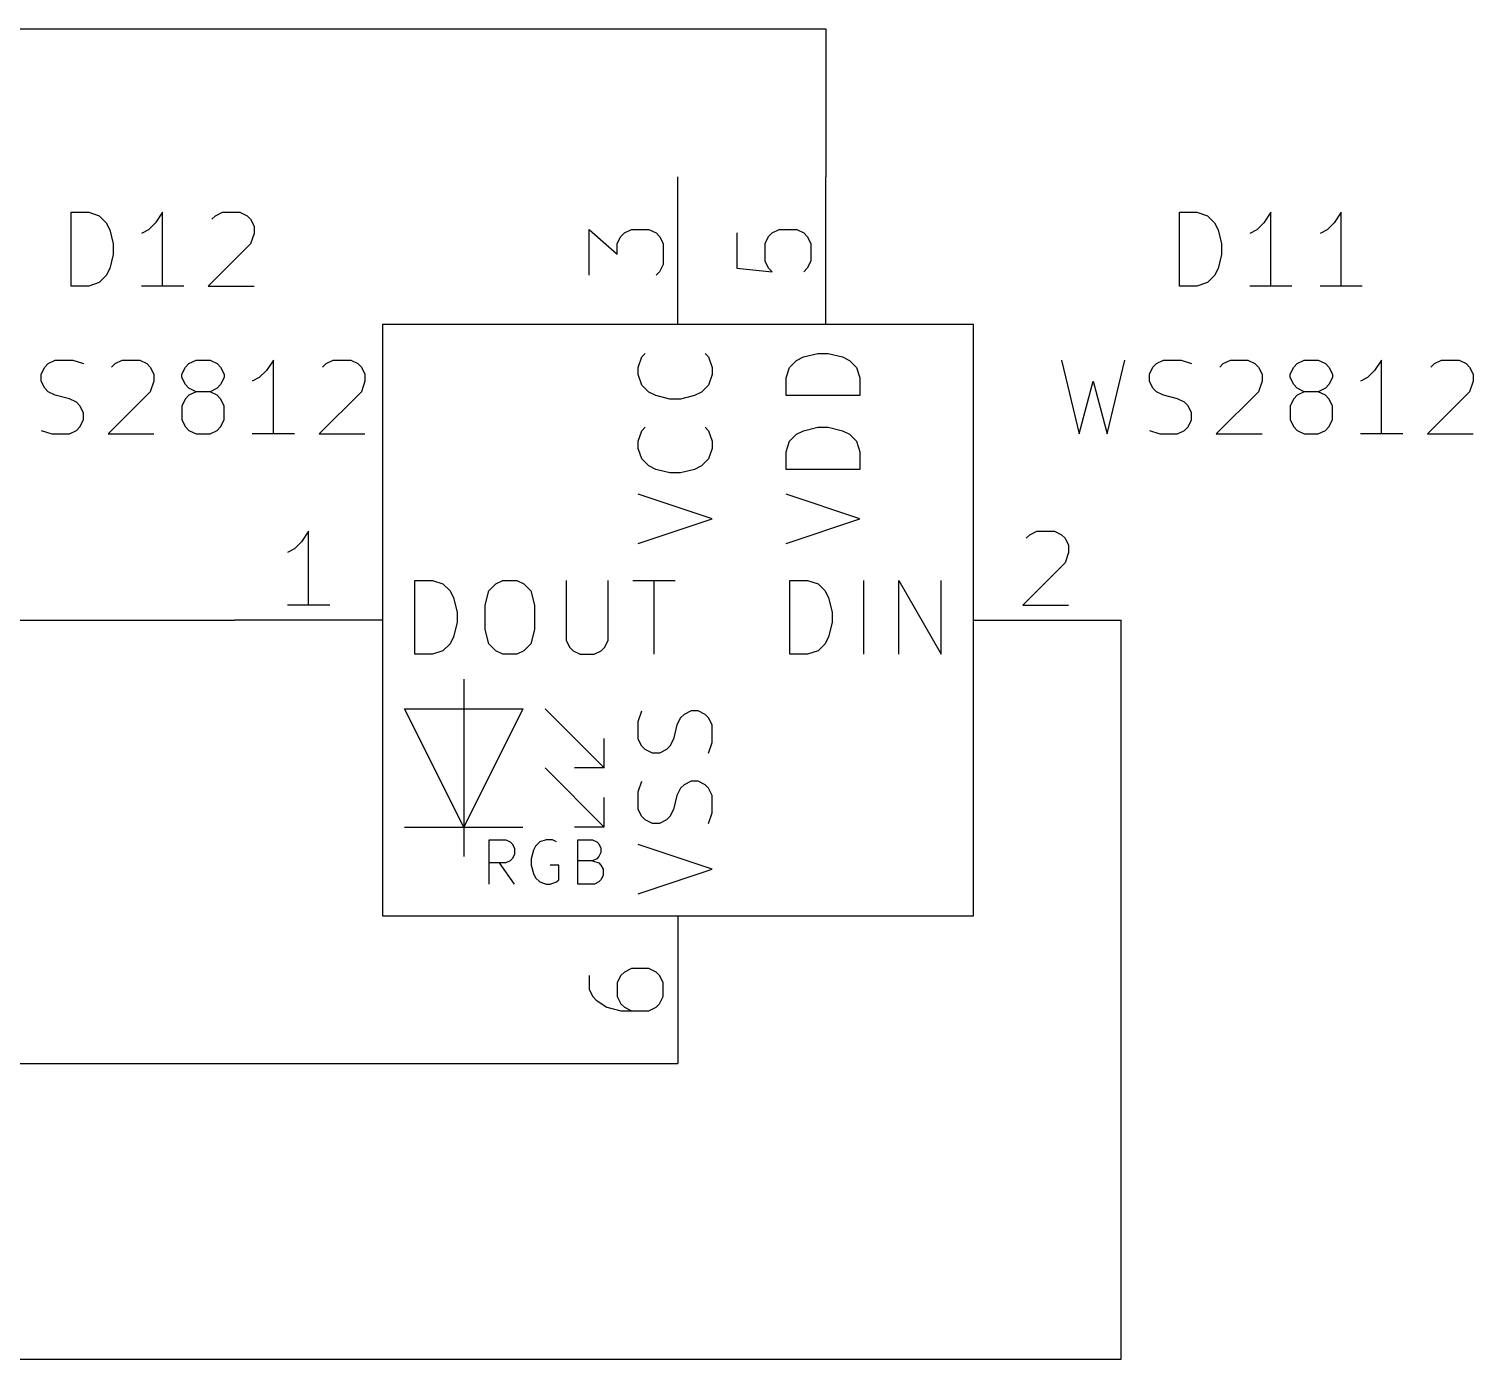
# Model space of a CAD drawing. Extents: x 0.4 to 11.3, y -7.9 to -0.4.
# Drawn here: x 4.711 to 5.688, y -5.75 to -4.85 of the extents above; entities that cross this region are included whole.
import ezdxf

# ---------------------------------------------------------------- set-up
doc = ezdxf.new("R2010")
doc.units = 0
doc.header["$MEASUREMENT"] = 0
for name, color, linetype in [('CYAN2', 4, 'CONTINUOUS'), ('GREEN3', 91, 'CONTINUOUS'), ('LYELLOW', 51, 'CONTINUOUS'), ('RED2', 1, 'CONTINUOUS'), ('RED3', 11, 'CONTINUOUS')]:
    doc.layers.add(name, color=color, linetype=linetype)

msp = doc.modelspace()

# ---------------------------------------------------------------- linework, layer by layer
at = {"layer": 'CYAN2', "linetype": 'CONTINUOUS'}
for p, q in [((4.73928, -5.02404), (4.73928, -4.97404)), ((4.73928, -4.97404), (4.75119, -4.97404)), ((4.73928, -5.02404), (4.73928, -4.97404)), ((4.73928, -4.97404), (4.75119, -4.97404)), ((4.75119, -4.97404), (4.75833, -4.97642)), ((4.75119, -4.97404), (4.75833, -4.97642)), ((4.80119, -4.97404), (4.79643, -4.98119)), ((4.80119, -4.97404), (4.79643, -4.98119)), ((4.80119, -5.02404), (4.80119, -4.97404)), ((4.80119, -5.02404), (4.80119, -4.97404)), ((4.8369, -4.97642), (4.84167, -4.97404)), ((4.8369, -4.97642), (4.84167, -4.97404)), ((4.84167, -4.97404), (4.85357, -4.97404)), ((4.84167, -4.97404), (4.85357, -4.97404)), ((4.85357, -4.97404), (4.85833, -4.97642)), ((4.85357, -4.97404), (4.85833, -4.97642)), ((5.48928, -5.02404), (5.48928, -4.97404)), ((5.48928, -4.97404), (5.50119, -4.97404)), ((5.48928, -5.02404), (5.48928, -4.97404)), ((5.48928, -4.97404), (5.50119, -4.97404)), ((5.50119, -4.97404), (5.50833, -4.97642)), ((5.50119, -4.97404), (5.50833, -4.97642)), ((5.55119, -4.97404), (5.54643, -4.98119)), ((5.55119, -4.97404), (5.54643, -4.98119)), ((5.55119, -5.02404), (5.55119, -4.97404)), ((5.55119, -5.02404), (5.55119, -4.97404)), ((5.59881, -4.97404), (5.59405, -4.98119)), ((5.59881, -4.97404), (5.59405, -4.98119)), ((5.59881, -5.02404), (5.59881, -4.97404)), ((5.59881, -5.02404), (5.59881, -4.97404)), ((4.75833, -4.97642), (4.76309, -4.98119)), ((4.75833, -4.97642), (4.76309, -4.98119)), ((4.76309, -4.98119), (4.76548, -4.98594)), ((4.76309, -4.98119), (4.76548, -4.98594)), ((4.79643, -4.98119), (4.79167, -4.98594)), ((4.79643, -4.98119), (4.79167, -4.98594)), ((4.83452, -4.9788), (4.8369, -4.97642)), ((4.83452, -4.9788), (4.8369, -4.97642)), ((4.85833, -4.97642), (4.86071, -4.9788)), ((4.85833, -4.97642), (4.86071, -4.9788)), ((4.86071, -4.9788), (4.86309, -4.98356)), ((4.86071, -4.9788), (4.86309, -4.98356)), ((4.86309, -4.98356), (4.86309, -4.98833)), ((4.86309, -4.98356), (4.86309, -4.98833)), ((5.50833, -4.97642), (5.51309, -4.98119)), ((5.50833, -4.97642), (5.51309, -4.98119)), ((5.51309, -4.98119), (5.51548, -4.98594)), ((5.51309, -4.98119), (5.51548, -4.98594)), ((5.54643, -4.98119), (5.54167, -4.98594)), ((5.54643, -4.98119), (5.54167, -4.98594)), ((5.59405, -4.98119), (5.58928, -4.98594)), ((5.59405, -4.98119), (5.58928, -4.98594)), ((4.76548, -4.98594), (4.76785, -4.99547)), ((4.76548, -4.98594), (4.76785, -4.99547)), ((4.79167, -4.98594), (4.78691, -4.98833)), ((4.79167, -4.98594), (4.78691, -4.98833)), ((4.86309, -4.98833), (4.86071, -4.99547)), ((4.86309, -4.98833), (4.86071, -4.99547)), ((5.51548, -4.98594), (5.51785, -4.99547)), ((5.51548, -4.98594), (5.51785, -4.99547)), ((5.54167, -4.98594), (5.53691, -4.98833)), ((5.54167, -4.98594), (5.53691, -4.98833)), ((5.58928, -4.98594), (5.58452, -4.98833)), ((5.58928, -4.98594), (5.58452, -4.98833)), ((4.76785, -5.00261), (4.76548, -5.01213)), ((4.76785, -5.00261), (4.76548, -5.01213)), ((4.76785, -4.99547), (4.76785, -5.00261)), ((4.76785, -4.99547), (4.76785, -5.00261)), ((4.86071, -4.99547), (4.83214, -5.02404)), ((4.86071, -4.99547), (4.83214, -5.02404)), ((5.51785, -5.00261), (5.51548, -5.01213)), ((5.51785, -5.00261), (5.51548, -5.01213)), ((5.51785, -4.99547), (5.51785, -5.00261)), ((5.51785, -4.99547), (5.51785, -5.00261)), ((4.76548, -5.01213), (4.76309, -5.0169)), ((4.76548, -5.01213), (4.76309, -5.0169)), ((5.51548, -5.01213), (5.51309, -5.0169)), ((5.51548, -5.01213), (5.51309, -5.0169)), ((4.75833, -5.02166), (4.75119, -5.02404)), ((4.75833, -5.02166), (4.75119, -5.02404)), ((4.76309, -5.0169), (4.75833, -5.02166)), ((4.76309, -5.0169), (4.75833, -5.02166)), ((5.50833, -5.02166), (5.50119, -5.02404)), ((5.50833, -5.02166), (5.50119, -5.02404)), ((5.51309, -5.0169), (5.50833, -5.02166)), ((5.51309, -5.0169), (5.50833, -5.02166)), ((4.75119, -5.02404), (4.73928, -5.02404)), ((4.75119, -5.02404), (4.73928, -5.02404)), ((4.81548, -5.02404), (4.78691, -5.02404)), ((4.81548, -5.02404), (4.78691, -5.02404)), ((4.83214, -5.02404), (4.86309, -5.02404)), ((4.83214, -5.02404), (4.86309, -5.02404)), ((5.50119, -5.02404), (5.48928, -5.02404)), ((5.50119, -5.02404), (5.48928, -5.02404)), ((5.56548, -5.02404), (5.53691, -5.02404)), ((5.56548, -5.02404), (5.53691, -5.02404)), ((5.61309, -5.02404), (5.58452, -5.02404)), ((5.61309, -5.02404), (5.58452, -5.02404)), ((5.12313, -5.07905), (5.12551, -5.0719)), ((5.12313, -5.07905), (5.12551, -5.0719)), ((5.12551, -5.0719), (5.12789, -5.06952)), ((5.12551, -5.0719), (5.12789, -5.06952)), ((5.16837, -5.06952), (5.17075, -5.0719)), ((5.16837, -5.06952), (5.17075, -5.0719)), ((5.17075, -5.0719), (5.17313, -5.07905)), ((5.17075, -5.0719), (5.17313, -5.07905)), ((5.23028, -5.07428), (5.23504, -5.0719)), ((5.23028, -5.07428), (5.23504, -5.0719)), ((5.23504, -5.0719), (5.24456, -5.06952)), ((5.23504, -5.0719), (5.24456, -5.06952)), ((5.24456, -5.06952), (5.2517, -5.06952)), ((5.24456, -5.06952), (5.2517, -5.06952)), ((5.2517, -5.06952), (5.26122, -5.0719)), ((5.2517, -5.06952), (5.26122, -5.0719)), ((5.26122, -5.0719), (5.26599, -5.07428)), ((5.26122, -5.0719), (5.26599, -5.07428)), ((4.71905, -5.08356), (4.72143, -5.0788)), ((4.71905, -5.08356), (4.72143, -5.0788)), ((4.72143, -5.0788), (4.72381, -5.07642)), ((4.72143, -5.0788), (4.72381, -5.07642)), ((4.72381, -5.07642), (4.72857, -5.07404)), ((4.72381, -5.07642), (4.72857, -5.07404)), ((4.72857, -5.07404), (4.74047, -5.07404)), ((4.72857, -5.07404), (4.74047, -5.07404)), ((4.74047, -5.07404), (4.74762, -5.07642)), ((4.74047, -5.07404), (4.74762, -5.07642)), ((4.76667, -5.0788), (4.76904, -5.07642)), ((4.76667, -5.0788), (4.76904, -5.07642)), ((4.76904, -5.07642), (4.77381, -5.07404)), ((4.76904, -5.07642), (4.77381, -5.07404)), ((4.77381, -5.07404), (4.78571, -5.07404)), ((4.77381, -5.07404), (4.78571, -5.07404)), ((4.78571, -5.07404), (4.79047, -5.07642)), ((4.78571, -5.07404), (4.79047, -5.07642)), ((4.79047, -5.07642), (4.79285, -5.0788)), ((4.79047, -5.07642), (4.79285, -5.0788)), ((4.79285, -5.0788), (4.79524, -5.08356)), ((4.79285, -5.0788), (4.79524, -5.08356)), ((4.81428, -5.08356), (4.81666, -5.0788)), ((4.81428, -5.08356), (4.81666, -5.0788)), ((4.81666, -5.0788), (4.81904, -5.07642)), ((4.81666, -5.0788), (4.81904, -5.07642)), ((4.81904, -5.07642), (4.82381, -5.07404)), ((4.81904, -5.07642), (4.82381, -5.07404)), ((4.82381, -5.07404), (4.83333, -5.07404)), ((4.82381, -5.07404), (4.83333, -5.07404)), ((4.83333, -5.07404), (4.83809, -5.07642)), ((4.83333, -5.07404), (4.83809, -5.07642)), ((4.83809, -5.07642), (4.84047, -5.0788)), ((4.83809, -5.07642), (4.84047, -5.0788)), ((4.84047, -5.0788), (4.84285, -5.08356)), ((4.84047, -5.0788), (4.84285, -5.08356)), ((4.87143, -5.08119), (4.86666, -5.08594)), ((4.87143, -5.08119), (4.86666, -5.08594)), ((4.87619, -5.07404), (4.87143, -5.08119)), ((4.87619, -5.07404), (4.87143, -5.08119)), ((4.87619, -5.12404), (4.87619, -5.07404)), ((4.87619, -5.12404), (4.87619, -5.07404)), ((4.90952, -5.0788), (4.9119, -5.07642)), ((4.90952, -5.0788), (4.9119, -5.07642)), ((4.9119, -5.07642), (4.91666, -5.07404)), ((4.9119, -5.07642), (4.91666, -5.07404)), ((4.91666, -5.07404), (4.92857, -5.07404)), ((4.91666, -5.07404), (4.92857, -5.07404)), ((4.92857, -5.07404), (4.93333, -5.07642)), ((4.92857, -5.07404), (4.93333, -5.07642)), ((4.93333, -5.07642), (4.93571, -5.0788)), ((4.93333, -5.07642), (4.93571, -5.0788)), ((4.93571, -5.0788), (4.93809, -5.08356)), ((4.93571, -5.0788), (4.93809, -5.08356)), ((5.12313, -5.08381), (5.12313, -5.07905)), ((5.12313, -5.08381), (5.12313, -5.07905)), ((5.17313, -5.07905), (5.17313, -5.08381)), ((5.17313, -5.07905), (5.17313, -5.08381)), ((5.22313, -5.08619), (5.22551, -5.07905)), ((5.22313, -5.08619), (5.22551, -5.07905)), ((5.22551, -5.07905), (5.23028, -5.07428)), ((5.22551, -5.07905), (5.23028, -5.07428)), ((5.26599, -5.07428), (5.27075, -5.07905)), ((5.26599, -5.07428), (5.27075, -5.07905)), ((5.27075, -5.07905), (5.27313, -5.08619)), ((5.27075, -5.07905), (5.27313, -5.08619)), ((5.40952, -5.07404), (5.42143, -5.12404)), ((5.40952, -5.07404), (5.42143, -5.12404)), ((5.44048, -5.12404), (5.45238, -5.07404)), ((5.44048, -5.12404), (5.45238, -5.07404)), ((5.46905, -5.08356), (5.47143, -5.0788)), ((5.46905, -5.08356), (5.47143, -5.0788)), ((5.47143, -5.0788), (5.47381, -5.07642)), ((5.47143, -5.0788), (5.47381, -5.07642)), ((5.47381, -5.07642), (5.47857, -5.07404)), ((5.47381, -5.07642), (5.47857, -5.07404)), ((5.47857, -5.07404), (5.49047, -5.07404)), ((5.47857, -5.07404), (5.49047, -5.07404)), ((5.49047, -5.07404), (5.49762, -5.07642)), ((5.49047, -5.07404), (5.49762, -5.07642)), ((5.51667, -5.0788), (5.51904, -5.07642)), ((5.51667, -5.0788), (5.51904, -5.07642)), ((5.51904, -5.07642), (5.52381, -5.07404)), ((5.51904, -5.07642), (5.52381, -5.07404)), ((5.52381, -5.07404), (5.53571, -5.07404)), ((5.52381, -5.07404), (5.53571, -5.07404)), ((5.53571, -5.07404), (5.54047, -5.07642)), ((5.53571, -5.07404), (5.54047, -5.07642)), ((5.54047, -5.07642), (5.54285, -5.0788)), ((5.54047, -5.07642), (5.54285, -5.0788)), ((5.54285, -5.0788), (5.54524, -5.08356)), ((5.54285, -5.0788), (5.54524, -5.08356)), ((5.56428, -5.08356), (5.56666, -5.0788)), ((5.56428, -5.08356), (5.56666, -5.0788)), ((5.56666, -5.0788), (5.56904, -5.07642)), ((5.56666, -5.0788), (5.56904, -5.07642)), ((5.56904, -5.07642), (5.57381, -5.07404)), ((5.56904, -5.07642), (5.57381, -5.07404)), ((5.57381, -5.07404), (5.58333, -5.07404)), ((5.57381, -5.07404), (5.58333, -5.07404)), ((5.58333, -5.07404), (5.58809, -5.07642)), ((5.58333, -5.07404), (5.58809, -5.07642)), ((5.58809, -5.07642), (5.59047, -5.0788)), ((5.58809, -5.07642), (5.59047, -5.0788)), ((5.59047, -5.0788), (5.59285, -5.08356)), ((5.59047, -5.0788), (5.59285, -5.08356)), ((5.62143, -5.08119), (5.61666, -5.08594)), ((5.62143, -5.08119), (5.61666, -5.08594)), ((5.62619, -5.07404), (5.62143, -5.08119)), ((5.62619, -5.07404), (5.62143, -5.08119)), ((5.62619, -5.12404), (5.62619, -5.07404)), ((5.62619, -5.12404), (5.62619, -5.07404)), ((5.65952, -5.0788), (5.6619, -5.07642)), ((5.65952, -5.0788), (5.6619, -5.07642)), ((5.6619, -5.07642), (5.66666, -5.07404)), ((5.6619, -5.07642), (5.66666, -5.07404)), ((5.66666, -5.07404), (5.67857, -5.07404)), ((5.66666, -5.07404), (5.67857, -5.07404)), ((5.67857, -5.07404), (5.68333, -5.07642)), ((5.67857, -5.07404), (5.68333, -5.07642)), ((5.68333, -5.07642), (5.68571, -5.0788)), ((5.68333, -5.07642), (5.68571, -5.0788)), ((5.68571, -5.0788), (5.68809, -5.08356)), ((5.68571, -5.0788), (5.68809, -5.08356)), ((4.71905, -5.08833), (4.71905, -5.08356)), ((4.71905, -5.08833), (4.71905, -5.08356)), ((4.72143, -5.09309), (4.71905, -5.08833)), ((4.72143, -5.09309), (4.71905, -5.08833)), ((4.79524, -5.08833), (4.79285, -5.09547)), ((4.79524, -5.08833), (4.79285, -5.09547)), ((4.79524, -5.08356), (4.79524, -5.08833)), ((4.79524, -5.08356), (4.79524, -5.08833)), ((4.81428, -5.08594), (4.81428, -5.08356)), ((4.81428, -5.08594), (4.81428, -5.08356)), ((4.81666, -5.09071), (4.81428, -5.08594)), ((4.81666, -5.09071), (4.81428, -5.08594)), ((4.81904, -5.09309), (4.81666, -5.09071)), ((4.81904, -5.09309), (4.81666, -5.09071)), ((4.84047, -5.09071), (4.83809, -5.09309)), ((4.84047, -5.09071), (4.83809, -5.09309)), ((4.84285, -5.08594), (4.84047, -5.09071)), ((4.84285, -5.08594), (4.84047, -5.09071)), ((4.84285, -5.08356), (4.84285, -5.08594)), ((4.84285, -5.08356), (4.84285, -5.08594)), ((4.86666, -5.08594), (4.8619, -5.08833)), ((4.86666, -5.08594), (4.8619, -5.08833)), ((4.93809, -5.08833), (4.93571, -5.09547)), ((4.93809, -5.08833), (4.93571, -5.09547)), ((4.93809, -5.08356), (4.93809, -5.08833)), ((4.93809, -5.08356), (4.93809, -5.08833)), ((5.12551, -5.09095), (5.12313, -5.08381)), ((5.12551, -5.09095), (5.12313, -5.08381)), ((5.13028, -5.09571), (5.12551, -5.09095)), ((5.13028, -5.09571), (5.12551, -5.09095)), ((5.17075, -5.09095), (5.16599, -5.09571)), ((5.17075, -5.09095), (5.16599, -5.09571)), ((5.17313, -5.08381), (5.17075, -5.09095)), ((5.17313, -5.08381), (5.17075, -5.09095)), ((5.22313, -5.09809), (5.22313, -5.08619)), ((5.22313, -5.09809), (5.22313, -5.08619)), ((5.27313, -5.08619), (5.27313, -5.09809)), ((5.27313, -5.08619), (5.27313, -5.09809)), ((5.42143, -5.12404), (5.43095, -5.08833)), ((5.42143, -5.12404), (5.43095, -5.08833)), ((5.43095, -5.08833), (5.44048, -5.12404)), ((5.43095, -5.08833), (5.44048, -5.12404)), ((5.46905, -5.08833), (5.46905, -5.08356)), ((5.46905, -5.08833), (5.46905, -5.08356)), ((5.47143, -5.09309), (5.46905, -5.08833)), ((5.47143, -5.09309), (5.46905, -5.08833)), ((5.54524, -5.08833), (5.54285, -5.09547)), ((5.54524, -5.08833), (5.54285, -5.09547)), ((5.54524, -5.08356), (5.54524, -5.08833)), ((5.54524, -5.08356), (5.54524, -5.08833)), ((5.56428, -5.08594), (5.56428, -5.08356)), ((5.56428, -5.08594), (5.56428, -5.08356)), ((5.56666, -5.09071), (5.56428, -5.08594)), ((5.56666, -5.09071), (5.56428, -5.08594)), ((5.56904, -5.09309), (5.56666, -5.09071)), ((5.56904, -5.09309), (5.56666, -5.09071)), ((5.59047, -5.09071), (5.58809, -5.09309)), ((5.59047, -5.09071), (5.58809, -5.09309)), ((5.59285, -5.08594), (5.59047, -5.09071)), ((5.59285, -5.08594), (5.59047, -5.09071)), ((5.59285, -5.08356), (5.59285, -5.08594)), ((5.59285, -5.08356), (5.59285, -5.08594)), ((5.61666, -5.08594), (5.6119, -5.08833)), ((5.61666, -5.08594), (5.6119, -5.08833)), ((5.68809, -5.08833), (5.68571, -5.09547)), ((5.68809, -5.08833), (5.68571, -5.09547)), ((5.68809, -5.08356), (5.68809, -5.08833)), ((5.68809, -5.08356), (5.68809, -5.08833)), ((4.72381, -5.09547), (4.72143, -5.09309)), ((4.72381, -5.09547), (4.72143, -5.09309)), ((4.72857, -5.09785), (4.72381, -5.09547)), ((4.72857, -5.09785), (4.72381, -5.09547)), ((4.73809, -5.10023), (4.72857, -5.09785)), ((4.73809, -5.10023), (4.72857, -5.09785)), ((4.74285, -5.10261), (4.73809, -5.10023)), ((4.74285, -5.10261), (4.73809, -5.10023)), ((4.79285, -5.09547), (4.76428, -5.12404)), ((4.79285, -5.09547), (4.76428, -5.12404)), ((4.81666, -5.10023), (4.81428, -5.10499)), ((4.81666, -5.10023), (4.81428, -5.10499)), ((4.81904, -5.09785), (4.81666, -5.10023)), ((4.81904, -5.09785), (4.81666, -5.10023)), ((4.82381, -5.09547), (4.81904, -5.09309)), ((4.82381, -5.09547), (4.81904, -5.09309)), ((4.82381, -5.09547), (4.81904, -5.09785)), ((4.82381, -5.09547), (4.81904, -5.09785)), ((4.83333, -5.09547), (4.82381, -5.09547)), ((4.83333, -5.09547), (4.82381, -5.09547)), ((4.83809, -5.09309), (4.83333, -5.09547)), ((4.83809, -5.09309), (4.83333, -5.09547)), ((4.83809, -5.09785), (4.83333, -5.09547)), ((4.83809, -5.09785), (4.83333, -5.09547)), ((4.84047, -5.10023), (4.83809, -5.09785)), ((4.84047, -5.10023), (4.83809, -5.09785)), ((4.84285, -5.10499), (4.84047, -5.10023)), ((4.84285, -5.10499), (4.84047, -5.10023)), ((4.93571, -5.09547), (4.90714, -5.12404)), ((4.93571, -5.09547), (4.90714, -5.12404)), ((5.13504, -5.09809), (5.13028, -5.09571)), ((5.13504, -5.09809), (5.13028, -5.09571)), ((5.14456, -5.10047), (5.13504, -5.09809)), ((5.14456, -5.10047), (5.13504, -5.09809)), ((5.1517, -5.10047), (5.14456, -5.10047)), ((5.1517, -5.10047), (5.14456, -5.10047)), ((5.16122, -5.09809), (5.1517, -5.10047)), ((5.16122, -5.09809), (5.1517, -5.10047)), ((5.16599, -5.09571), (5.16122, -5.09809)), ((5.16599, -5.09571), (5.16122, -5.09809)), ((5.27313, -5.09809), (5.22313, -5.09809)), ((5.27313, -5.09809), (5.22313, -5.09809)), ((5.47381, -5.09547), (5.47143, -5.09309)), ((5.47381, -5.09547), (5.47143, -5.09309)), ((5.47857, -5.09785), (5.47381, -5.09547)), ((5.47857, -5.09785), (5.47381, -5.09547)), ((5.48809, -5.10023), (5.47857, -5.09785)), ((5.48809, -5.10023), (5.47857, -5.09785)), ((5.49285, -5.10261), (5.48809, -5.10023)), ((5.49285, -5.10261), (5.48809, -5.10023)), ((5.54285, -5.09547), (5.51428, -5.12404)), ((5.54285, -5.09547), (5.51428, -5.12404)), ((5.56666, -5.10023), (5.56428, -5.10499)), ((5.56666, -5.10023), (5.56428, -5.10499)), ((5.56904, -5.09785), (5.56666, -5.10023)), ((5.56904, -5.09785), (5.56666, -5.10023)), ((5.57381, -5.09547), (5.56904, -5.09309)), ((5.57381, -5.09547), (5.56904, -5.09309)), ((5.57381, -5.09547), (5.56904, -5.09785)), ((5.57381, -5.09547), (5.56904, -5.09785)), ((5.58333, -5.09547), (5.57381, -5.09547)), ((5.58333, -5.09547), (5.57381, -5.09547)), ((5.58809, -5.09309), (5.58333, -5.09547)), ((5.58809, -5.09309), (5.58333, -5.09547)), ((5.58809, -5.09785), (5.58333, -5.09547)), ((5.58809, -5.09785), (5.58333, -5.09547)), ((5.59047, -5.10023), (5.58809, -5.09785)), ((5.59047, -5.10023), (5.58809, -5.09785)), ((5.59285, -5.10499), (5.59047, -5.10023)), ((5.59285, -5.10499), (5.59047, -5.10023)), ((5.68571, -5.09547), (5.65714, -5.12404)), ((5.68571, -5.09547), (5.65714, -5.12404)), ((4.74524, -5.10499), (4.74285, -5.10261)), ((4.74524, -5.10499), (4.74285, -5.10261)), ((4.74762, -5.10976), (4.74524, -5.10499)), ((4.74762, -5.10976), (4.74524, -5.10499)), ((4.74762, -5.11452), (4.74762, -5.10976)), ((4.74762, -5.11452), (4.74762, -5.10976)), ((4.81428, -5.10499), (4.81428, -5.11452)), ((4.81428, -5.10499), (4.81428, -5.11452)), ((4.84285, -5.11452), (4.84285, -5.10499)), ((4.84285, -5.11452), (4.84285, -5.10499)), ((5.49524, -5.10499), (5.49285, -5.10261)), ((5.49524, -5.10499), (5.49285, -5.10261)), ((5.49762, -5.10976), (5.49524, -5.10499)), ((5.49762, -5.10976), (5.49524, -5.10499)), ((5.49762, -5.11452), (5.49762, -5.10976)), ((5.49762, -5.11452), (5.49762, -5.10976)), ((5.56428, -5.10499), (5.56428, -5.11452)), ((5.56428, -5.10499), (5.56428, -5.11452)), ((5.59285, -5.11452), (5.59285, -5.10499)), ((5.59285, -5.11452), (5.59285, -5.10499)), ((4.74285, -5.12166), (4.74524, -5.11928)), ((4.74285, -5.12166), (4.74524, -5.11928)), ((4.74524, -5.11928), (4.74762, -5.11452)), ((4.74524, -5.11928), (4.74762, -5.11452)), ((4.81428, -5.11452), (4.81666, -5.11928)), ((4.81428, -5.11452), (4.81666, -5.11928)), ((4.81666, -5.11928), (4.81904, -5.12166)), ((4.81666, -5.11928), (4.81904, -5.12166)), ((4.83809, -5.12166), (4.84047, -5.11928)), ((4.83809, -5.12166), (4.84047, -5.11928)), ((4.84047, -5.11928), (4.84285, -5.11452)), ((4.84047, -5.11928), (4.84285, -5.11452)), ((5.12551, -5.1219), (5.12789, -5.11952)), ((5.12551, -5.1219), (5.12789, -5.11952)), ((5.16837, -5.11952), (5.17075, -5.1219)), ((5.16837, -5.11952), (5.17075, -5.1219)), ((5.23504, -5.1219), (5.24456, -5.11952)), ((5.23504, -5.1219), (5.24456, -5.11952)), ((5.24456, -5.11952), (5.2517, -5.11952)), ((5.24456, -5.11952), (5.2517, -5.11952)), ((5.2517, -5.11952), (5.26122, -5.1219)), ((5.2517, -5.11952), (5.26122, -5.1219)), ((5.49285, -5.12166), (5.49524, -5.11928)), ((5.49285, -5.12166), (5.49524, -5.11928)), ((5.49524, -5.11928), (5.49762, -5.11452)), ((5.49524, -5.11928), (5.49762, -5.11452)), ((5.56428, -5.11452), (5.56666, -5.11928)), ((5.56428, -5.11452), (5.56666, -5.11928)), ((5.56666, -5.11928), (5.56904, -5.12166)), ((5.56666, -5.11928), (5.56904, -5.12166)), ((5.58809, -5.12166), (5.59047, -5.11928)), ((5.58809, -5.12166), (5.59047, -5.11928)), ((5.59047, -5.11928), (5.59285, -5.11452)), ((5.59047, -5.11928), (5.59285, -5.11452)), ((4.71905, -5.12166), (4.72619, -5.12404)), ((4.71905, -5.12166), (4.72619, -5.12404)), ((4.72619, -5.12404), (4.73809, -5.12404)), ((4.72619, -5.12404), (4.73809, -5.12404)), ((4.73809, -5.12404), (4.74285, -5.12166)), ((4.73809, -5.12404), (4.74285, -5.12166)), ((4.76428, -5.12404), (4.79524, -5.12404)), ((4.76428, -5.12404), (4.79524, -5.12404)), ((4.81904, -5.12166), (4.82381, -5.12404)), ((4.81904, -5.12166), (4.82381, -5.12404)), ((4.82381, -5.12404), (4.83333, -5.12404)), ((4.82381, -5.12404), (4.83333, -5.12404)), ((4.83333, -5.12404), (4.83809, -5.12166)), ((4.83333, -5.12404), (4.83809, -5.12166)), ((4.89047, -5.12404), (4.8619, -5.12404)), ((4.89047, -5.12404), (4.8619, -5.12404)), ((4.90714, -5.12404), (4.93809, -5.12404)), ((4.90714, -5.12404), (4.93809, -5.12404)), ((5.12313, -5.12905), (5.12551, -5.1219)), ((5.12313, -5.12905), (5.12551, -5.1219)), ((5.12313, -5.13381), (5.12313, -5.12905)), ((5.12313, -5.13381), (5.12313, -5.12905)), ((5.17075, -5.1219), (5.17313, -5.12905)), ((5.17075, -5.1219), (5.17313, -5.12905)), ((5.17313, -5.12905), (5.17313, -5.13381)), ((5.17313, -5.12905), (5.17313, -5.13381)), ((5.22313, -5.13619), (5.22551, -5.12905)), ((5.22313, -5.13619), (5.22551, -5.12905)), ((5.22551, -5.12905), (5.23028, -5.12428)), ((5.22551, -5.12905), (5.23028, -5.12428)), ((5.23028, -5.12428), (5.23504, -5.1219)), ((5.23028, -5.12428), (5.23504, -5.1219)), ((5.26122, -5.1219), (5.26599, -5.12428)), ((5.26122, -5.1219), (5.26599, -5.12428)), ((5.26599, -5.12428), (5.27075, -5.12905)), ((5.26599, -5.12428), (5.27075, -5.12905)), ((5.27075, -5.12905), (5.27313, -5.13619)), ((5.27075, -5.12905), (5.27313, -5.13619)), ((5.46905, -5.12166), (5.47619, -5.12404)), ((5.46905, -5.12166), (5.47619, -5.12404)), ((5.47619, -5.12404), (5.48809, -5.12404)), ((5.47619, -5.12404), (5.48809, -5.12404)), ((5.48809, -5.12404), (5.49285, -5.12166)), ((5.48809, -5.12404), (5.49285, -5.12166)), ((5.51428, -5.12404), (5.54524, -5.12404)), ((5.51428, -5.12404), (5.54524, -5.12404)), ((5.56904, -5.12166), (5.57381, -5.12404)), ((5.56904, -5.12166), (5.57381, -5.12404)), ((5.57381, -5.12404), (5.58333, -5.12404)), ((5.57381, -5.12404), (5.58333, -5.12404)), ((5.58333, -5.12404), (5.58809, -5.12166)), ((5.58333, -5.12404), (5.58809, -5.12166)), ((5.64047, -5.12404), (5.6119, -5.12404)), ((5.64047, -5.12404), (5.6119, -5.12404)), ((5.65714, -5.12404), (5.68809, -5.12404)), ((5.65714, -5.12404), (5.68809, -5.12404)), ((5.12551, -5.14095), (5.12313, -5.13381)), ((5.12551, -5.14095), (5.12313, -5.13381)), ((5.13028, -5.14571), (5.12551, -5.14095)), ((5.13028, -5.14571), (5.12551, -5.14095)), ((5.17075, -5.14095), (5.16599, -5.14571)), ((5.17075, -5.14095), (5.16599, -5.14571)), ((5.17313, -5.13381), (5.17075, -5.14095)), ((5.17313, -5.13381), (5.17075, -5.14095)), ((5.22313, -5.14809), (5.22313, -5.13619)), ((5.22313, -5.14809), (5.22313, -5.13619)), ((5.27313, -5.13619), (5.27313, -5.14809)), ((5.27313, -5.13619), (5.27313, -5.14809)), ((5.13504, -5.14809), (5.13028, -5.14571)), ((5.13504, -5.14809), (5.13028, -5.14571)), ((5.14456, -5.15047), (5.13504, -5.14809)), ((5.14456, -5.15047), (5.13504, -5.14809)), ((5.1517, -5.15047), (5.14456, -5.15047)), ((5.1517, -5.15047), (5.14456, -5.15047)), ((5.16122, -5.14809), (5.1517, -5.15047)), ((5.16122, -5.14809), (5.1517, -5.15047)), ((5.16599, -5.14571), (5.16122, -5.14809)), ((5.16599, -5.14571), (5.16122, -5.14809)), ((5.27313, -5.14809), (5.22313, -5.14809)), ((5.27313, -5.14809), (5.22313, -5.14809)), ((5.17313, -5.18143), (5.12313, -5.16476)), ((5.17313, -5.18143), (5.12313, -5.16476)), ((5.27313, -5.18143), (5.22313, -5.16476)), ((5.27313, -5.18143), (5.22313, -5.16476)), ((5.12313, -5.19809), (5.17313, -5.18143)), ((5.12313, -5.19809), (5.17313, -5.18143)), ((5.22313, -5.19809), (5.27313, -5.18143)), ((5.22313, -5.19809), (5.27313, -5.18143)), ((4.9719, -5.27313), (4.9719, -5.22313)), ((4.9719, -5.22313), (4.98381, -5.22313)), ((4.9719, -5.27313), (4.9719, -5.22313)), ((4.9719, -5.22313), (4.98381, -5.22313)), ((4.98381, -5.22313), (4.99095, -5.22551)), ((4.98381, -5.22313), (4.99095, -5.22551)), ((4.99095, -5.22551), (4.99571, -5.23028)), ((4.99095, -5.22551), (4.99571, -5.23028)), ((5.0219, -5.23028), (5.02667, -5.22551)), ((5.0219, -5.23028), (5.02667, -5.22551)), ((5.02667, -5.22551), (5.03143, -5.22313)), ((5.02667, -5.22551), (5.03143, -5.22313)), ((5.03143, -5.22313), (5.04095, -5.22313)), ((5.03143, -5.22313), (5.04095, -5.22313)), ((5.04095, -5.22313), (5.04571, -5.22551)), ((5.04095, -5.22313), (5.04571, -5.22551)), ((5.04571, -5.22551), (5.05047, -5.23028)), ((5.04571, -5.22551), (5.05047, -5.23028)), ((5.07428, -5.22313), (5.07428, -5.26361)), ((5.07428, -5.22313), (5.07428, -5.26361)), ((5.10285, -5.26361), (5.10285, -5.22313)), ((5.10285, -5.26361), (5.10285, -5.22313)), ((5.11952, -5.22313), (5.14809, -5.22313)), ((5.11952, -5.22313), (5.14809, -5.22313)), ((5.13381, -5.27313), (5.13381, -5.22313)), ((5.13381, -5.27313), (5.13381, -5.22313)), ((5.22571, -5.27313), (5.22571, -5.22313)), ((5.22571, -5.22313), (5.23761, -5.22313)), ((5.22571, -5.27313), (5.22571, -5.22313)), ((5.22571, -5.22313), (5.23761, -5.22313)), ((5.23761, -5.22313), (5.24476, -5.22551)), ((5.23761, -5.22313), (5.24476, -5.22551)), ((5.24476, -5.22551), (5.24952, -5.23028)), ((5.24476, -5.22551), (5.24952, -5.23028)), ((5.27571, -5.27313), (5.27571, -5.22313)), ((5.27571, -5.27313), (5.27571, -5.22313)), ((5.29952, -5.27313), (5.29952, -5.22313)), ((5.29952, -5.22313), (5.32809, -5.27313)), ((5.29952, -5.27313), (5.29952, -5.22313)), ((5.29952, -5.22313), (5.32809, -5.27313)), ((5.32809, -5.27313), (5.32809, -5.22313)), ((5.32809, -5.27313), (5.32809, -5.22313)), ((4.99571, -5.23028), (4.99809, -5.23504)), ((4.99571, -5.23028), (4.99809, -5.23504)), ((4.99809, -5.23504), (5.00047, -5.24456)), ((4.99809, -5.23504), (5.00047, -5.24456)), ((5.01952, -5.2398), (5.0219, -5.23028)), ((5.01952, -5.2398), (5.0219, -5.23028)), ((5.05047, -5.23028), (5.05285, -5.2398)), ((5.05047, -5.23028), (5.05285, -5.2398)), ((5.24952, -5.23028), (5.2519, -5.23504)), ((5.24952, -5.23028), (5.2519, -5.23504)), ((5.2519, -5.23504), (5.25428, -5.24456)), ((5.2519, -5.23504), (5.25428, -5.24456)), ((5.00047, -5.24456), (5.00047, -5.2517)), ((5.00047, -5.24456), (5.00047, -5.2517)), ((5.01952, -5.25646), (5.01952, -5.2398)), ((5.01952, -5.25646), (5.01952, -5.2398)), ((5.05285, -5.2398), (5.05285, -5.25646)), ((5.05285, -5.2398), (5.05285, -5.25646)), ((5.25428, -5.24456), (5.25428, -5.2517)), ((5.25428, -5.24456), (5.25428, -5.2517)), ((5.00047, -5.2517), (4.99809, -5.26122)), ((5.00047, -5.2517), (4.99809, -5.26122)), ((5.0219, -5.26599), (5.01952, -5.25646)), ((5.0219, -5.26599), (5.01952, -5.25646)), ((5.05285, -5.25646), (5.05047, -5.26599)), ((5.05285, -5.25646), (5.05047, -5.26599)), ((5.25428, -5.2517), (5.2519, -5.26122)), ((5.25428, -5.2517), (5.2519, -5.26122)), ((4.99571, -5.26599), (4.99095, -5.27075)), ((4.99571, -5.26599), (4.99095, -5.27075)), ((4.99809, -5.26122), (4.99571, -5.26599)), ((4.99809, -5.26122), (4.99571, -5.26599)), ((5.02667, -5.27075), (5.0219, -5.26599)), ((5.02667, -5.27075), (5.0219, -5.26599)), ((5.05047, -5.26599), (5.04571, -5.27075)), ((5.05047, -5.26599), (5.04571, -5.27075)), ((5.07428, -5.26361), (5.07667, -5.26837)), ((5.07428, -5.26361), (5.07667, -5.26837)), ((5.10048, -5.26837), (5.10285, -5.26361)), ((5.10048, -5.26837), (5.10285, -5.26361)), ((5.24952, -5.26599), (5.24476, -5.27075)), ((5.24952, -5.26599), (5.24476, -5.27075)), ((5.2519, -5.26122), (5.24952, -5.26599)), ((5.2519, -5.26122), (5.24952, -5.26599)), ((4.98381, -5.27313), (4.9719, -5.27313)), ((4.98381, -5.27313), (4.9719, -5.27313)), ((4.99095, -5.27075), (4.98381, -5.27313)), ((4.99095, -5.27075), (4.98381, -5.27313)), ((5.03143, -5.27313), (5.02667, -5.27075)), ((5.03143, -5.27313), (5.02667, -5.27075)), ((5.04095, -5.27313), (5.03143, -5.27313)), ((5.04095, -5.27313), (5.03143, -5.27313)), ((5.04571, -5.27075), (5.04095, -5.27313)), ((5.04571, -5.27075), (5.04095, -5.27313)), ((5.07667, -5.26837), (5.07905, -5.27075)), ((5.07667, -5.26837), (5.07905, -5.27075)), ((5.07905, -5.27075), (5.08381, -5.27313)), ((5.07905, -5.27075), (5.08381, -5.27313)), ((5.08381, -5.27313), (5.09333, -5.27313)), ((5.08381, -5.27313), (5.09333, -5.27313)), ((5.09333, -5.27313), (5.09809, -5.27075)), ((5.09333, -5.27313), (5.09809, -5.27075)), ((5.09809, -5.27075), (5.10048, -5.26837)), ((5.09809, -5.27075), (5.10048, -5.26837)), ((5.23761, -5.27313), (5.22571, -5.27313)), ((5.23761, -5.27313), (5.22571, -5.27313)), ((5.24476, -5.27075), (5.23761, -5.27313)), ((5.24476, -5.27075), (5.23761, -5.27313)), ((5.12313, -5.31857), (5.12551, -5.31143)), ((5.12313, -5.31857), (5.12551, -5.31143)), ((5.1517, -5.31619), (5.14932, -5.32095)), ((5.1517, -5.31619), (5.14932, -5.32095)), ((5.15408, -5.31381), (5.1517, -5.31619)), ((5.15408, -5.31381), (5.1517, -5.31619)), ((5.15885, -5.31143), (5.15408, -5.31381)), ((5.15885, -5.31143), (5.15408, -5.31381)), ((5.16361, -5.31143), (5.15885, -5.31143)), ((5.16361, -5.31143), (5.15885, -5.31143)), ((5.16837, -5.31381), (5.16361, -5.31143)), ((5.16837, -5.31381), (5.16361, -5.31143)), ((5.17075, -5.31619), (5.16837, -5.31381)), ((5.17075, -5.31619), (5.16837, -5.31381)), ((5.17313, -5.32095), (5.17075, -5.31619)), ((5.17313, -5.32095), (5.17075, -5.31619)), ((5.12313, -5.33047), (5.12313, -5.31857)), ((5.12313, -5.33047), (5.12313, -5.31857)), ((5.14932, -5.32095), (5.14694, -5.33047)), ((5.14932, -5.32095), (5.14694, -5.33047)), ((5.17313, -5.33285), (5.17313, -5.32095)), ((5.17313, -5.33285), (5.17313, -5.32095)), ((5.12551, -5.33524), (5.12313, -5.33047)), ((5.12551, -5.33524), (5.12313, -5.33047)), ((5.12789, -5.33762), (5.12551, -5.33524)), ((5.12789, -5.33762), (5.12551, -5.33524)), ((5.14456, -5.33524), (5.14218, -5.33762)), ((5.14456, -5.33524), (5.14218, -5.33762)), ((5.14694, -5.33047), (5.14456, -5.33524)), ((5.14694, -5.33047), (5.14456, -5.33524)), ((5.17075, -5.34), (5.17313, -5.33285)), ((5.17075, -5.34), (5.17313, -5.33285)), ((5.13265, -5.34), (5.12789, -5.33762)), ((5.13265, -5.34), (5.12789, -5.33762)), ((5.13742, -5.34), (5.13265, -5.34)), ((5.13742, -5.34), (5.13265, -5.34)), ((5.14218, -5.33762), (5.13742, -5.34)), ((5.14218, -5.33762), (5.13742, -5.34)), ((5.12313, -5.36619), (5.12551, -5.35904)), ((5.12313, -5.36619), (5.12551, -5.35904)), ((5.1517, -5.36381), (5.14932, -5.36857)), ((5.1517, -5.36381), (5.14932, -5.36857)), ((5.15408, -5.36143), (5.1517, -5.36381)), ((5.15408, -5.36143), (5.1517, -5.36381)), ((5.15885, -5.35904), (5.15408, -5.36143)), ((5.15885, -5.35904), (5.15408, -5.36143)), ((5.16361, -5.35904), (5.15885, -5.35904)), ((5.16361, -5.35904), (5.15885, -5.35904)), ((5.16837, -5.36143), (5.16361, -5.35904)), ((5.16837, -5.36143), (5.16361, -5.35904)), ((5.17075, -5.36381), (5.16837, -5.36143)), ((5.17075, -5.36381), (5.16837, -5.36143)), ((5.17313, -5.36857), (5.17075, -5.36381)), ((5.17313, -5.36857), (5.17075, -5.36381)), ((5.12313, -5.37809), (5.12313, -5.36619)), ((5.12313, -5.37809), (5.12313, -5.36619)), ((5.14932, -5.36857), (5.14694, -5.37809)), ((5.14932, -5.36857), (5.14694, -5.37809)), ((5.17313, -5.38047), (5.17313, -5.36857)), ((5.17313, -5.38047), (5.17313, -5.36857)), ((5.12551, -5.38285), (5.12313, -5.37809)), ((5.12551, -5.38285), (5.12313, -5.37809)), ((5.12789, -5.38524), (5.12551, -5.38285)), ((5.12789, -5.38524), (5.12551, -5.38285)), ((5.13265, -5.38761), (5.12789, -5.38524)), ((5.13265, -5.38761), (5.12789, -5.38524)), ((5.14218, -5.38524), (5.13742, -5.38761)), ((5.14218, -5.38524), (5.13742, -5.38761)), ((5.14456, -5.38285), (5.14218, -5.38524)), ((5.14456, -5.38285), (5.14218, -5.38524)), ((5.14694, -5.37809), (5.14456, -5.38285)), ((5.14694, -5.37809), (5.14456, -5.38285)), ((5.17075, -5.38761), (5.17313, -5.38047)), ((5.17075, -5.38761), (5.17313, -5.38047)), ((5.13742, -5.38761), (5.13265, -5.38761)), ((5.13742, -5.38761), (5.13265, -5.38761)), ((5.17313, -5.41857), (5.12313, -5.4019)), ((5.17313, -5.41857), (5.12313, -5.4019)), ((5.12313, -5.43524), (5.17313, -5.41857)), ((5.12313, -5.43524), (5.17313, -5.41857))]:
    msp.add_line(p, q, dxfattribs=at)
at = {"layer": 'GREEN3', "linetype": 'CONTINUOUS'}
for p, q in [((4.5, -4.85), (5.25, -4.85)), ((5.25, -4.85), (5.25, -4.95)), ((4.7, -5.25), (4.85, -5.25)), ((5.45, -5.75), (5.45, -5.25)), ((4.4, -5.55), (5.15, -5.55)), ((2.6, -5.75), (5.45, -5.75))]:
    msp.add_line(p, q, dxfattribs=at)
at = {"layer": 'LYELLOW', "linetype": 'CONTINUOUS'}
for p, q in [((4.95, -5.05), (4.95, -5.45)), ((5.35, -5.05), (4.95, -5.05)), ((5.35, -5.45), (5.35, -5.05)), ((4.95, -5.45), (5.35, -5.45))]:
    msp.add_line(p, q, dxfattribs=at)
at = {"layer": 'RED2', "linetype": 'CONTINUOUS'}
for p, q in [((5.15, -5.05), (5.15, -4.95)), ((5.15, -5.05), (5.15, -4.95)), ((5.25, -5.05), (5.25, -4.95)), ((5.25, -5.05), (5.25, -4.95)), ((4.95, -5.05), (4.95, -5.45)), ((5.35, -5.05), (4.95, -5.05)), ((5.35, -5.45), (5.35, -5.05)), ((4.95, -5.25), (4.85, -5.25)), ((4.95, -5.25), (4.85, -5.25)), ((5.35, -5.25), (5.45, -5.25)), ((5.35, -5.25), (5.45, -5.25)), ((5.005, -5.29), (5.005, -5.39)), ((4.965, -5.31), (5.045, -5.31)), ((5.005, -5.39), (4.965, -5.31)), ((5.045, -5.31), (5.005, -5.39)), ((5.06, -5.31), (5.1, -5.35)), ((5.1, -5.35), (5.1, -5.33)), ((5.06, -5.35), (5.1, -5.39)), ((5.1, -5.35), (5.08, -5.35)), ((5.1, -5.39), (5.1, -5.37)), ((4.965, -5.39), (5.045, -5.39)), ((5.005, -5.39), (5.005, -5.41)), ((5.1, -5.39), (5.08, -5.39)), ((5.02214, -5.42856), (5.02214, -5.39856)), ((5.02214, -5.39856), (5.03357, -5.39856)), ((5.03357, -5.39856), (5.03643, -5.39999)), ((5.03643, -5.39999), (5.03785, -5.40142)), ((5.03785, -5.40142), (5.03928, -5.40428)), ((5.03928, -5.40428), (5.03928, -5.40856)), ((5.05357, -5.40285), (5.05214, -5.40571)), ((5.05643, -5.39999), (5.05357, -5.40285)), ((5.06071, -5.39856), (5.05643, -5.39999)), ((5.065, -5.39856), (5.06071, -5.39856)), ((5.06785, -5.39999), (5.065, -5.39856)), ((5.08214, -5.42856), (5.08214, -5.39856)), ((5.08214, -5.39856), (5.09214, -5.39856)), ((5.09214, -5.39856), (5.095, -5.39999)), ((5.095, -5.39999), (5.09643, -5.40142)), ((5.09643, -5.40142), (5.09785, -5.40428)), ((5.09785, -5.40428), (5.09785, -5.40714)), ((5.03357, -5.41428), (5.02214, -5.41428)), ((5.03928, -5.42856), (5.02928, -5.41428)), ((5.03643, -5.41285), (5.03357, -5.41428)), ((5.03785, -5.41142), (5.03643, -5.41285)), ((5.03928, -5.40856), (5.03785, -5.41142)), ((5.05214, -5.40571), (5.05071, -5.41142)), ((5.05071, -5.41142), (5.05071, -5.41571)), ((5.09214, -5.41285), (5.08214, -5.41285)), ((5.095, -5.41142), (5.09214, -5.41285)), ((5.09214, -5.41285), (5.09643, -5.41428)), ((5.09643, -5.40999), (5.095, -5.41142)), ((5.09785, -5.40714), (5.09643, -5.40999)), ((5.09643, -5.41428), (5.09785, -5.41571)), ((5.05071, -5.41571), (5.05214, -5.42142)), ((5.05214, -5.42142), (5.05357, -5.42428)), ((5.05357, -5.42428), (5.05643, -5.42714)), ((5.06928, -5.41571), (5.06357, -5.41571)), ((5.06928, -5.42571), (5.06928, -5.41571)), ((5.09785, -5.41571), (5.09928, -5.41856)), ((5.09928, -5.42285), (5.09785, -5.42571)), ((5.09928, -5.41856), (5.09928, -5.42285)), ((5.05643, -5.42714), (5.06071, -5.42856)), ((5.06071, -5.42856), (5.06357, -5.42856)), ((5.06357, -5.42856), (5.06785, -5.42714)), ((5.06785, -5.42714), (5.06928, -5.42571)), ((5.09357, -5.42856), (5.08214, -5.42856)), ((5.09643, -5.42714), (5.09357, -5.42856)), ((5.09785, -5.42571), (5.09643, -5.42714)), ((4.95, -5.45), (5.35, -5.45)), ((5.15, -5.45), (5.15, -5.55)), ((5.15, -5.45), (5.15, -5.55))]:
    msp.add_line(p, q, dxfattribs=at)
at = {"layer": 'RED3', "linetype": 'CONTINUOUS'}
for p, q in [((5.08988, -5.01666), (5.08988, -4.98571)), ((5.08988, -4.98571), (5.10893, -5.00238)), ((5.08988, -5.01666), (5.08988, -4.98571)), ((5.08988, -4.98571), (5.10893, -5.00238)), ((5.10893, -4.99523), (5.11131, -4.99047)), ((5.10893, -4.99523), (5.11131, -4.99047)), ((5.11131, -4.99047), (5.11369, -4.98809)), ((5.11131, -4.99047), (5.11369, -4.98809)), ((5.11369, -4.98809), (5.11845, -4.98571)), ((5.11369, -4.98809), (5.11845, -4.98571)), ((5.11845, -4.98571), (5.13035, -4.98571)), ((5.11845, -4.98571), (5.13035, -4.98571)), ((5.13035, -4.98571), (5.13512, -4.98809)), ((5.13035, -4.98571), (5.13512, -4.98809)), ((5.13512, -4.98809), (5.1375, -4.99047)), ((5.13512, -4.98809), (5.1375, -4.99047)), ((5.1375, -4.99047), (5.13988, -4.99523)), ((5.1375, -4.99047), (5.13988, -4.99523)), ((5.18988, -4.98809), (5.18988, -5.0119)), ((5.18988, -4.98809), (5.18988, -5.0119)), ((5.20893, -4.99523), (5.21131, -4.99047)), ((5.20893, -4.99523), (5.21131, -4.99047)), ((5.21131, -4.99047), (5.21369, -4.98809)), ((5.21131, -4.99047), (5.21369, -4.98809)), ((5.21369, -4.98809), (5.21845, -4.98571)), ((5.21369, -4.98809), (5.21845, -4.98571)), ((5.21845, -4.98571), (5.23035, -4.98571)), ((5.21845, -4.98571), (5.23035, -4.98571)), ((5.23035, -4.98571), (5.23512, -4.98809)), ((5.23035, -4.98571), (5.23512, -4.98809)), ((5.23512, -4.98809), (5.2375, -4.99047)), ((5.23512, -4.98809), (5.2375, -4.99047)), ((5.2375, -4.99047), (5.23988, -4.99523)), ((5.2375, -4.99047), (5.23988, -4.99523)), ((5.10893, -5.00238), (5.10893, -4.99523)), ((5.10893, -5.00238), (5.10893, -4.99523)), ((5.13988, -4.99523), (5.13988, -5.00952)), ((5.13988, -4.99523), (5.13988, -5.00952)), ((5.20893, -5.00714), (5.20893, -4.99523)), ((5.20893, -5.00714), (5.20893, -4.99523)), ((5.23988, -4.99523), (5.23988, -5.00714)), ((5.23988, -4.99523), (5.23988, -5.00714)), ((5.13988, -5.00952), (5.1375, -5.01428)), ((5.13988, -5.00952), (5.1375, -5.01428)), ((5.18988, -5.0119), (5.21369, -5.01428)), ((5.18988, -5.0119), (5.21369, -5.01428)), ((5.21131, -5.0119), (5.20893, -5.00714)), ((5.21131, -5.0119), (5.20893, -5.00714)), ((5.21369, -5.01428), (5.21131, -5.0119)), ((5.21369, -5.01428), (5.21131, -5.0119)), ((5.2375, -5.0119), (5.23512, -5.01428)), ((5.2375, -5.0119), (5.23512, -5.01428)), ((5.23988, -5.00714), (5.2375, -5.0119)), ((5.23988, -5.00714), (5.2375, -5.0119)), ((5.1375, -5.01428), (5.13512, -5.01666)), ((5.1375, -5.01428), (5.13512, -5.01666)), ((4.89524, -5.19702), (4.89048, -5.20178)), ((4.89524, -5.19702), (4.89048, -5.20178)), ((4.9, -5.18988), (4.89524, -5.19702)), ((4.9, -5.18988), (4.89524, -5.19702)), ((4.9, -5.23988), (4.9, -5.18988)), ((4.9, -5.23988), (4.9, -5.18988)), ((5.38572, -5.19464), (5.38809, -5.19226)), ((5.38572, -5.19464), (5.38809, -5.19226)), ((5.38809, -5.19226), (5.39286, -5.18988)), ((5.38809, -5.19226), (5.39286, -5.18988)), ((5.39286, -5.18988), (5.40476, -5.18988)), ((5.39286, -5.18988), (5.40476, -5.18988)), ((5.40476, -5.18988), (5.40952, -5.19226)), ((5.40476, -5.18988), (5.40952, -5.19226)), ((5.40952, -5.19226), (5.41191, -5.19464)), ((5.40952, -5.19226), (5.41191, -5.19464)), ((5.41191, -5.19464), (5.41429, -5.1994)), ((5.41191, -5.19464), (5.41429, -5.1994)), ((5.41429, -5.1994), (5.41429, -5.20417)), ((5.41429, -5.1994), (5.41429, -5.20417)), ((4.89048, -5.20178), (4.88572, -5.20417)), ((4.89048, -5.20178), (4.88572, -5.20417)), ((5.41429, -5.20417), (5.41191, -5.21131)), ((5.41429, -5.20417), (5.41191, -5.21131)), ((5.41191, -5.21131), (5.38333, -5.23988)), ((5.41191, -5.21131), (5.38333, -5.23988)), ((4.91429, -5.23988), (4.88572, -5.23988)), ((4.91429, -5.23988), (4.88572, -5.23988)), ((5.38333, -5.23988), (5.41429, -5.23988)), ((5.38333, -5.23988), (5.41429, -5.23988)), ((5.08988, -5.49047), (5.08988, -5.5)), ((5.08988, -5.49047), (5.08988, -5.5)), ((5.11131, -5.49047), (5.10893, -5.49523)), ((5.11131, -5.49047), (5.10893, -5.49523)), ((5.11369, -5.48809), (5.11131, -5.49047)), ((5.11369, -5.48809), (5.11131, -5.49047)), ((5.11845, -5.48571), (5.11369, -5.48809)), ((5.11845, -5.48571), (5.11369, -5.48809)), ((5.13035, -5.48571), (5.11845, -5.48571)), ((5.13035, -5.48571), (5.11845, -5.48571)), ((5.13512, -5.48809), (5.13035, -5.48571)), ((5.13512, -5.48809), (5.13035, -5.48571)), ((5.1375, -5.49047), (5.13512, -5.48809)), ((5.1375, -5.49047), (5.13512, -5.48809)), ((5.13988, -5.49523), (5.1375, -5.49047)), ((5.13988, -5.49523), (5.1375, -5.49047)), ((5.08988, -5.5), (5.09226, -5.50476)), ((5.08988, -5.5), (5.09226, -5.50476)), ((5.10893, -5.49523), (5.10893, -5.50476)), ((5.10893, -5.49523), (5.10893, -5.50476)), ((5.13988, -5.50476), (5.13988, -5.49523)), ((5.13988, -5.50476), (5.13988, -5.49523)), ((5.09226, -5.50476), (5.09464, -5.50714)), ((5.09226, -5.50476), (5.09464, -5.50714)), ((5.09464, -5.50714), (5.10178, -5.5119)), ((5.09464, -5.50714), (5.10178, -5.5119)), ((5.10178, -5.5119), (5.11131, -5.51428)), ((5.10178, -5.5119), (5.11131, -5.51428)), ((5.10893, -5.50476), (5.11131, -5.50952)), ((5.10893, -5.50476), (5.11131, -5.50952)), ((5.11131, -5.50952), (5.11369, -5.5119)), ((5.11131, -5.50952), (5.11369, -5.5119)), ((5.11369, -5.5119), (5.11845, -5.51428)), ((5.11369, -5.5119), (5.11845, -5.51428)), ((5.13035, -5.51428), (5.13512, -5.5119)), ((5.13035, -5.51428), (5.13512, -5.5119)), ((5.13512, -5.5119), (5.1375, -5.50952)), ((5.13512, -5.5119), (5.1375, -5.50952)), ((5.1375, -5.50952), (5.13988, -5.50476)), ((5.1375, -5.50952), (5.13988, -5.50476)), ((5.11131, -5.51428), (5.13035, -5.51428)), ((5.11131, -5.51428), (5.13035, -5.51428))]:
    msp.add_line(p, q, dxfattribs=at)

doc.saveas('drawing.dxf')
